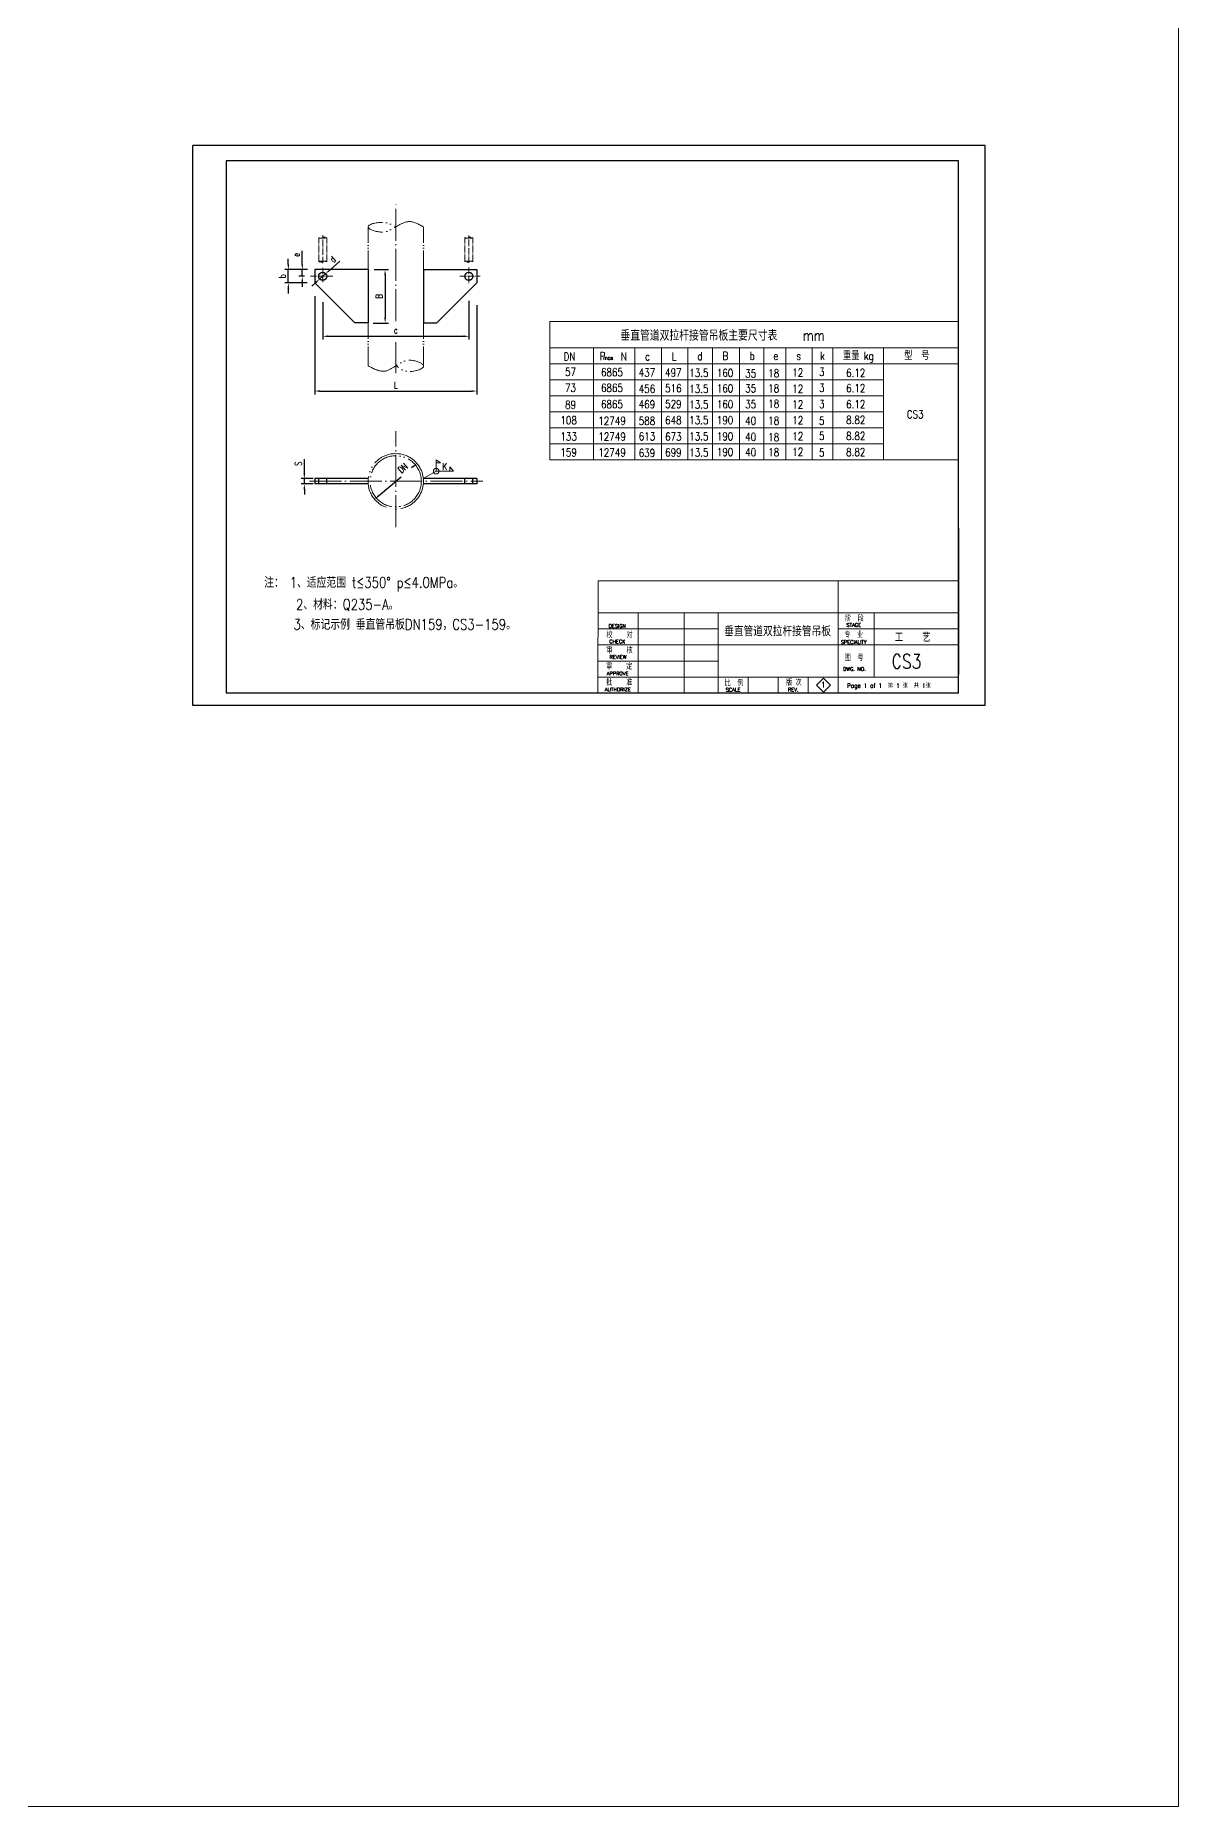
# Model space of a CAD drawing. Header units: millimetres. Extents: x 1954 to 4851, y 1164 to 2522.
# Drawn here: x 3418 to 3846, y 1164 to 1828 of the extents above; entities that cross this region are included whole.
import ezdxf
from ezdxf.enums import TextEntityAlignment as Align

# ---------------------------------------------------------------- set-up
doc = ezdxf.new("R2010")
doc.units = ezdxf.units.MM
doc.linetypes.add('ACAD_ISO04W100', pattern=[30, 24, -3, 0, -3])
doc.linetypes.add('ACAD_ISO05W100', pattern=[33, 24, -3, 0, -3, 0, -3])
for name, color, linetype in [('11', 7, 'Continuous'), ('5', 2, 'Continuous'), ('LAYER1', 7, 'Continuous'), ('R', 7, 'Continuous'), ('TK2', 5, 'Continuous'), ('TQ', 6, 'Continuous')]:
    doc.layers.add(name, color=color, linetype=linetype)
doc.styles.add('HZDX', font='romans.shx', dxfattribs={"width": 0.75, "bigfont": 'HZDX.shx'})
doc.styles.add('STK', font='romand', dxfattribs={"width": 0.9, "bigfont": 'stk'})
doc.dimstyles.new('ISO-25', dxfattribs={"dimtxt": 2.5, "dimasz": 2, "dimexe": 1.25, "dimexo": 0.625, "dimgap": 1, "dimtad": 1, "dimdsep": 46, "dimtxsty": 'HZDX', "dimcen": 2.5, "dimadec": 0, "dimazin": 0, "dimtfac": 1, "dimtmove": 0, "dimatfit": 3, "dimfxl": 1, "dimarcsym": 0})

# ---------------------------------------------------------------- blocks, each defined once
blk = doc.blocks.new('*D111')
at = {"layer": 'DEFPOINTS', "color": 0, "lineweight": 13}
for p in [(3525.4, 1728.91), (3580.2, 1729.36), (3580.2, 1715.43)]:
    blk.add_point(p, dxfattribs=at)
at = {"layer": 'R', "color": 0, "lineweight": -2}
for p, q in [((3525.4, 1728.28), (3525.4, 1714.18)), ((3580.2, 1728.74), (3580.2, 1714.18)), ((3527.4, 1715.43), (3578.2, 1715.43))]:
    blk.add_line(p, q, dxfattribs=at)
at = {"layer": 'R', "color": 0, "lineweight": 13}
for points in [[(3527.4, 1715.77), (3527.4, 1715.1), (3525.4, 1715.43)], [(3578.2, 1715.77), (3578.2, 1715.1), (3580.2, 1715.43)]]:
    blk.add_solid(points, dxfattribs=at)
at = {"layer": 'R', "color": 0, "lineweight": 13, "insert": (3552.8, 1717.68), "char_height": 2.5, "attachment_point": 5, "style": 'HZDX'}
blk.add_mtext('c', dxfattribs=at)
blk = doc.blocks.new('*D112')
at = {"layer": 'DEFPOINTS', "color": 0, "lineweight": 13}
for p in [(3544.1, 1740.41), (3543.65, 1720.41), (3548.8, 1720.41)]:
    blk.add_point(p, dxfattribs=at)
at = {"layer": 'R', "color": 0, "lineweight": -2}
for p, q in [((3544.73, 1740.41), (3550.05, 1740.41)), ((3548.8, 1738.41), (3548.8, 1722.41)), ((3544.27, 1720.41), (3550.05, 1720.41))]:
    blk.add_line(p, q, dxfattribs=at)
at = {"layer": 'R', "color": 0, "lineweight": 13}
for points in [[(3548.46, 1738.41), (3549.13, 1738.41), (3548.8, 1740.41)], [(3548.46, 1722.41), (3549.13, 1722.41), (3548.8, 1720.41)]]:
    blk.add_solid(points, dxfattribs=at)
at = {"layer": 'R', "color": 0, "lineweight": 13, "insert": (3546.55, 1730.41), "char_height": 2.5, "attachment_point": 5, "rotation": 90, "style": 'HZDX'}
blk.add_mtext('B', dxfattribs=at)
blk = doc.blocks.new('*D113')
at = {"layer": 'DEFPOINTS', "color": 0, "lineweight": 13}
for p in [(3522.4, 1731.04), (3583.2, 1727.69), (3583.2, 1694.89)]:
    blk.add_point(p, dxfattribs=at)
at = {"layer": 'R', "color": 0, "lineweight": -2}
for p, q in [((3522.4, 1730.41), (3522.4, 1693.64)), ((3583.2, 1727.07), (3583.2, 1693.64)), ((3524.4, 1694.89), (3581.2, 1694.89))]:
    blk.add_line(p, q, dxfattribs=at)
at = {"layer": 'R', "color": 0, "lineweight": 13}
for points in [[(3524.4, 1695.22), (3524.4, 1694.55), (3522.4, 1694.89)], [(3581.2, 1695.22), (3581.2, 1694.55), (3583.2, 1694.89)]]:
    blk.add_solid(points, dxfattribs=at)
at = {"layer": 'R', "color": 0, "lineweight": 13, "insert": (3552.8, 1697.14), "char_height": 2.5, "attachment_point": 5, "style": 'HZDX'}
blk.add_mtext('L', dxfattribs=at)
blk = doc.blocks.new('*D114')
at = {"layer": 'DEFPOINTS', "color": 0, "lineweight": 13}
for p in [(3517.76, 1740.41), (3517.76, 1740.41), (3519.14, 1737.91)]:
    blk.add_point(p, dxfattribs=at)
at = {"layer": 'R', "color": 0, "lineweight": -2}
for p, q in [((3517.76, 1742.41), (3517.76, 1747.49)), ((3517.14, 1740.41), (3516.51, 1740.41)), ((3517.76, 1737.91), (3517.76, 1740.41)), ((3518.52, 1737.91), (3516.51, 1737.91)), ((3517.76, 1735.91), (3517.76, 1733.91))]:
    blk.add_line(p, q, dxfattribs=at)
at = {"layer": 'R', "color": 0, "lineweight": 13}
for points in [[(3517.43, 1742.41), (3518.09, 1742.41), (3517.76, 1740.41)], [(3517.43, 1735.91), (3518.09, 1735.91), (3517.76, 1737.91)]]:
    blk.add_solid(points, dxfattribs=at)
at = {"layer": 'R', "color": 0, "lineweight": 13, "insert": (3515.51, 1745.95), "char_height": 2.5, "attachment_point": 5, "rotation": 90, "style": 'HZDX'}
blk.add_mtext('e', dxfattribs=at)
blk = doc.blocks.new('*D115')
at = {"layer": 'DEFPOINTS', "color": 0, "lineweight": 13}
for p in [(3512.52, 1740.41), (3520.37, 1740.41), (3520.19, 1735.41)]:
    blk.add_point(p, dxfattribs=at)
at = {"layer": 'R', "color": 0, "lineweight": -2}
for p, q in [((3519.75, 1740.41), (3511.27, 1740.41)), ((3512.52, 1742.41), (3512.52, 1744.41)), ((3512.52, 1735.41), (3512.52, 1740.41)), ((3519.56, 1735.41), (3511.27, 1735.41)), ((3512.52, 1733.41), (3512.52, 1731.41))]:
    blk.add_line(p, q, dxfattribs=at)
at = {"layer": 'R', "color": 0, "lineweight": 13}
for points in [[(3512.19, 1742.41), (3512.86, 1742.41), (3512.52, 1740.41)], [(3512.19, 1733.41), (3512.86, 1733.41), (3512.52, 1735.41)]]:
    blk.add_solid(points, dxfattribs=at)
at = {"layer": 'R', "color": 0, "lineweight": 13, "insert": (3510.27, 1737.91), "char_height": 2.5, "attachment_point": 5, "rotation": 90, "style": 'HZDX'}
blk.add_mtext('b', dxfattribs=at)
blk = doc.blocks.new('*D116')
at = {"layer": 'DEFPOINTS', "color": 0, "lineweight": 13}
for p in [(3524.28, 1736.92), (3526.52, 1738.91)]:
    blk.add_point(p, dxfattribs=at)
at = {"layer": 'R', "color": 0, "lineweight": -2}
for p, q in [((3531.81, 1743.6), (3528.02, 1740.24)), ((3522.78, 1735.59), (3521.29, 1734.26)), ((3524.28, 1736.92), (3526.52, 1738.91))]:
    blk.add_line(p, q, dxfattribs=at)
at = {"layer": 'R', "color": 0, "lineweight": 13}
for points in [[(3527.8, 1740.49), (3528.24, 1739.99), (3526.52, 1738.91)], [(3522.56, 1735.84), (3523, 1735.34), (3524.28, 1736.92)]]:
    blk.add_solid(points, dxfattribs=at)
at = {"layer": 'R', "color": 0, "lineweight": 13, "insert": (3529.17, 1744.27), "char_height": 2.5, "attachment_point": 5, "rotation": 41.58444, "style": 'HZDX'}
blk.add_mtext('d', dxfattribs=at)
blk = doc.blocks.new('*D117')
at = {"layer": 'DEFPOINTS', "color": 0, "lineweight": 13}
for p in [(3560.73, 1667.76), (3544.84, 1654.34)]:
    blk.add_point(p, dxfattribs=at)
at = {"layer": 'R', "color": 0, "lineweight": -2}
for p, q in [((3546.37, 1655.63), (3554.81, 1662.75)), ((3559.21, 1666.47), (3558.72, 1666.06))]:
    blk.add_line(p, q, dxfattribs=at)
at = {"layer": 'R', "color": 0, "lineweight": 13}
for points in [[(3558.99, 1666.72), (3559.42, 1666.21), (3560.73, 1667.76)], [(3546.15, 1655.89), (3546.58, 1655.38), (3544.84, 1654.34)]]:
    blk.add_solid(points, dxfattribs=at)
at = {"layer": 'R', "color": 0, "lineweight": 13, "insert": (3555.43, 1665.98), "char_height": 2.5, "attachment_point": 5, "rotation": 40.16007, "style": 'HZDX'}
blk.add_mtext('DN', dxfattribs=at)
blk = doc.blocks.new('*D118')
at = {"layer": 'DEFPOINTS', "color": 0, "lineweight": 13}
for p in [(3518.52, 1662.05), (3522.4, 1662.05), (3522.4, 1660.05)]:
    blk.add_point(p, dxfattribs=at)
at = {"layer": 'R', "color": 0, "lineweight": -2}
for p, q in [((3518.52, 1664.05), (3518.52, 1669.3)), ((3521.77, 1662.05), (3517.27, 1662.05)), ((3518.52, 1660.05), (3518.52, 1662.05)), ((3521.77, 1660.05), (3517.27, 1660.05)), ((3518.52, 1658.05), (3518.52, 1656.05))]:
    blk.add_line(p, q, dxfattribs=at)
at = {"layer": 'R', "color": 0, "lineweight": 13}
for points in [[(3518.18, 1664.05), (3518.85, 1664.05), (3518.52, 1662.05)], [(3518.18, 1658.05), (3518.85, 1658.05), (3518.52, 1660.05)]]:
    blk.add_solid(points, dxfattribs=at)
at = {"layer": 'R', "color": 0, "lineweight": 13, "insert": (3516.27, 1667.67), "char_height": 2.5, "attachment_point": 5, "rotation": 90, "style": 'HZDX'}
blk.add_mtext('S', dxfattribs=at)

msp = doc.modelspace()

# ---------------------------------------------------------------- linework, layer by layer
at = {"layer": '5', "lineweight": 18}
for p, q in [((3628.606, 1623.7, 3.698), (3628.598, 1581.659, 3.698)), ((3763.739, 1623.7, 3.698), (3628.606, 1623.7, 3.698))]:
    msp.add_line(p, q, dxfattribs=at)
at = {"layer": 'LAYER1'}
for p, q in [((3763.739, 1643.46, 3.698), (3763.739, 1588.611, 3.698)), ((3763.739, 1581.659, 3.698), (3613.191, 1581.659, 3.698))]:
    msp.add_line(p, q, dxfattribs=at)
at = {"layer": 'LAYER1', "lineweight": 18}
for p, q in [((3643.62, 1581.659, 3.698), (3643.62, 1611.688, 3.698)), ((3660.887, 1581.659, 3.698), (3660.887, 1611.688, 3.698)), ((3732.147, 1587.665, 3.698), (3732.147, 1611.688, 3.698)), ((3763.739, 1605.683, 3.698), (3718.692, 1605.683, 3.698)), ((3738.214, 1599.677, 3.698), (3628.601, 1599.677, 3.698)), ((3763.739, 1599.677, 3.698), (3738.214, 1599.677, 3.698)), ((3738.214, 1587.665, 3.698), (3628.599, 1587.665, 3.698)), ((3673.646, 1593.671, 3.698), (3628.6, 1593.671, 3.698)), ((3684.905, 1581.659, 3.698), (3684.905, 1587.665, 3.698)), ((3696.166, 1581.659, 3.698), (3696.166, 1587.665, 3.698)), ((3707.427, 1581.659, 3.698), (3707.427, 1587.665, 3.698)), ((3763.739, 1587.665, 3.698), (3738.214, 1587.665, 3.698)), ((3713.172, 1587.225, 3.698), (3710.544, 1584.598, 3.698)), ((3710.544, 1584.598, 3.698), (3713.172, 1581.97, 3.698)), ((3715.799, 1584.598, 3.698), (3713.172, 1587.225, 3.698)), ((3713.172, 1581.97, 3.698), (3715.799, 1584.598, 3.698))]:
    msp.add_line(p, q, dxfattribs=at)
at = {"layer": 'R', "linetype": 'ACAD_ISO04W100', "lineweight": 13, "ltscale": 0.5}
for p, q in [((3552.799, 1721.06), (3552.799, 1765.032)), ((3552.791, 1713.243), (3552.787, 1701.602)), ((3552.787, 1643.912), (3552.787, 1679.887)), ((3520.502, 1661.049), (3585.47, 1661.049))]:
    msp.add_line(p, q, dxfattribs=at)
at = {"layer": 'R', "linetype": 'ACAD_ISO04W100', "lineweight": 13, "ltscale": 0.1}
for p, q in [((3525.415, 1742.848), (3525.415, 1753.284)), ((3580.181, 1743.005), (3580.181, 1753.265)), ((3525.399, 1741.072), (3525.399, 1735.713)), ((3580.199, 1741.209), (3580.199, 1735.044)), ((3529.154, 1737.914), (3520.849, 1737.914)), ((3576.851, 1737.914), (3584.483, 1737.914))]:
    msp.add_line(p, q, dxfattribs=at)
at = {"layer": 'R', "linetype": 'ACAD_ISO05W100', "lineweight": 13, "ltscale": 0.3}
for p, q in [((3542.399, 1740.414), (3542.399, 1756.482)), ((3563.199, 1740.414), (3563.199, 1756.449)), ((3542.399, 1704.38), (3542.399, 1720.414)), ((3563.199, 1704.38), (3563.199, 1720.414))]:
    msp.add_line(p, q, dxfattribs=at)
at = {"layer": 'R', "color": 5, "linetype": 'ACAD_ISO05W100', "lineweight": 13, "ltscale": 0.1}
for p, q in [((3523.899, 1743.399), (3523.899, 1752.434)), ((3526.899, 1743.399), (3526.899, 1752.434)), ((3578.699, 1743.399), (3578.699, 1752.434)), ((3581.699, 1743.399), (3581.699, 1752.434))]:
    msp.add_line(p, q, dxfattribs=at)
at = {"layer": 'R', "color": 3}
for p, q in [((3542.399, 1740.414), (3522.399, 1740.414)), ((3522.399, 1740.414), (3522.399, 1735.414)), ((3542.399, 1740.414), (3542.399, 1720.414)), ((3563.199, 1740.414), (3583.199, 1740.414)), ((3563.199, 1740.414), (3563.199, 1720.414)), ((3583.199, 1740.414), (3583.199, 1735.414)), ((3537.399, 1720.414), (3522.399, 1735.414)), ((3568.199, 1720.414), (3583.199, 1735.414)), ((3542.399, 1720.414), (3537.399, 1720.414)), ((3563.199, 1720.414), (3568.199, 1720.414)), ((3522.399, 1662.049), (3522.399, 1660.049)), ((3542.435, 1662.049), (3522.399, 1662.049)), ((3523.899, 1660.049), (3523.899, 1662.049)), ((3526.899, 1660.049), (3526.899, 1662.049)), ((3583.199, 1662.049), (3563.139, 1662.049)), ((3578.699, 1660.049), (3578.699, 1662.049)), ((3581.699, 1660.049), (3581.699, 1662.049)), ((3583.199, 1662.049), (3583.199, 1660.049)), ((3542.435, 1660.049), (3522.399, 1660.049)), ((3583.199, 1660.049), (3563.139, 1660.049))]:
    msp.add_line(p, q, dxfattribs=at)
at = {"layer": 'R', "color": 4, "lineweight": 13}
for p, q in [((3610.605, 1720.936, 3.527), (3763.739, 1720.936, 3.527)), ((3610.605, 1669.069, 2.507), (3610.605, 1720.936, 3.527)), ((3610.605, 1711.069, 2.507), (3763.739, 1711.069, 3.475)), ((3610.605, 1705.059, 3.295), (3763.739, 1705.068, 3.515)), ((3610.605, 1687.069, 2.507), (3626.966, 1687.069, 2.61)), ((3626.966, 1687.069, 2.61), (3674.547, 1687.069, 2.911)), ((3674.547, 1687.069, 2.911), (3716.618, 1687.069, 2.777)), ((3716.618, 1687.069, 2.802), (3735.576, 1687.069, 3.073)), ((3610.605, 1669.069, 2.507), (3763.739, 1669.069, 3.698))]:
    msp.add_line(p, q, dxfattribs=at)
at = {"layer": 'R', "lineweight": 13}
for p, q in [((3626.966, 1669.069, 2.785), (3626.966, 1711.069, 2.645)), ((3642.388, 1711.069, 2.708), (3642.388, 1669.069, 2.848)), ((3652.396, 1711.069, 2.802), (3652.396, 1669.069, 2.802)), ((3662.306, 1711.069, 2.802), (3662.306, 1669.069, 2.802)), ((3671.543, 1711.069, 2.802), (3671.543, 1669.069, 2.802)), ((3681.647, 1711.069, 2.802), (3681.647, 1669.069, 2.802)), ((3690.741, 1711.069, 2.802), (3690.741, 1669.069, 2.802)), ((3699.071, 1711.069, 2.802), (3699.071, 1669.069, 2.802)), ((3708.931, 1711.069, 2.802), (3708.931, 1669.069, 2.802)), ((3716.618, 1711.069, 2.802), (3716.619, 1669.069, 2.802)), ((3735.576, 1711.069, 3.256), (3735.576, 1669.069, 3.295)), ((3610.605, 1699.069, 2.507), (3652.396, 1699.068, 2.817)), ((3652.396, 1699.068, 2.817), (3716.618, 1699.069, 2.796)), ((3716.618, 1699.068, 2.802), (3735.576, 1699.069, 3.268)), ((3610.605, 1693.069, 2.507), (3626.966, 1693.069, 2.61)), ((3626.966, 1693.069, 2.61), (3652.396, 1693.069, 2.841)), ((3652.396, 1693.069, 2.841), (3735.576, 1693.069, 2.771)), ((3610.605, 1681.069, 2.507), (3652.396, 1681.069, 2.771)), ((3652.396, 1681.069, 2.771), (3735.576, 1681.069, 3.297)), ((3610.605, 1675.065, 2.857), (3652.396, 1675.065, 2.802)), ((3652.396, 1675.066, 3.031), (3716.619, 1675.067, 3.297)), ((3716.619, 1675.067, 2.802), (3735.576, 1675.068, 3.29)), ((3542.387, 1661.049), (3542.387, 1662.049))]:
    msp.add_line(p, q, dxfattribs=at)
at = {"layer": 'R', "color": 2, "lineweight": 13}
for p, q in [((3567.948, 1664.869), (3567.948, 1669.093)), ((3567.948, 1669.093), (3569.551, 1667.922)), ((3569.551, 1667.922), (3567.948, 1667.922)), ((3563.051, 1662.042), (3567.948, 1664.869)), ((3567.948, 1664.869), (3574.413, 1664.869)), ((3573.006, 1666.448), (3573.006, 1664.869)), ((3574.413, 1664.869), (3573.006, 1666.448))]:
    msp.add_line(p, q, dxfattribs=at)
at = {"layer": 'R', "lineweight": 13}
msp.add_lwpolyline([(1954.235, 2521.564), (3846.243, 2521.564), (3846.243, 1164.128), (1954.235, 1164.128)], close=True, dxfattribs=at)
at = {"layer": 'R', "color": 4}
for centre in [(3525.399, 1737.914), (3580.199, 1737.914)]:
    msp.add_circle(centre, 1.5, dxfattribs=at)
at = {"layer": 'R', "linetype": 'ACAD_ISO05W100', "lineweight": 13, "ltscale": 0.5}
msp.add_circle((3552.787, 1661.049), 9.6, dxfattribs=at)
at = {"layer": 'R', "color": 2, "lineweight": 13}
msp.add_circle((3567.948, 1664.869), 1.055, dxfattribs=at)
at = {"layer": 'R', "linetype": 'ACAD_ISO05W100', "lineweight": 13, "ltscale": 0.6}
msp.add_arc((3552.787, 1661.049), 10.4, 60, 300, dxfattribs=at)
at = {"layer": 'R', "linetype": 'ACAD_ISO05W100', "lineweight": 13}
msp.add_arc((3552.787, 1661.049), 10.4, 300, 60, dxfattribs=at)
at = {"layer": 'R', "linetype": 'ACAD_ISO05W100', "lineweight": 13, "ltscale": 0.5}
for points in [[(3563.199, 1756.449), (3557.626, 1758.433), (3552.834, 1756.449), (3547.072, 1754.506), (3542.399, 1756.449), (3547.632, 1758.152), (3552.799, 1756.449)], [(3542.399, 1704.38), (3548.916, 1702.39), (3552.799, 1704.38), (3559.019, 1706.379), (3563.199, 1704.38), (3556.795, 1702.297), (3552.799, 1704.604)]]:
    msp.add_spline(points, degree=3, dxfattribs=at)
at = {"layer": 'R', "color": 5, "linetype": 'ACAD_ISO05W100', "lineweight": 13, "ltscale": 0.1}
for points in [[(3523.899, 1752.434), (3524.67, 1752.163), (3525.399, 1752.434), (3526.124, 1752.635), (3526.899, 1752.434), (3526.072, 1752.261), (3525.415, 1752.434)], [(3578.699, 1752.434), (3579.47, 1752.163), (3580.199, 1752.434), (3580.924, 1752.635), (3581.699, 1752.434), (3580.872, 1752.261), (3580.215, 1752.434)], [(3526.899, 1743.399), (3526.144, 1743.589), (3525.399, 1743.399), (3524.555, 1743.163), (3523.899, 1743.399), (3524.661, 1743.601), (3525.399, 1743.399)], [(3581.699, 1743.399), (3580.944, 1743.589), (3580.199, 1743.399), (3579.355, 1743.163), (3578.699, 1743.399), (3579.461, 1743.601), (3580.199, 1743.399)]]:
    msp.add_spline(points, degree=3, dxfattribs=at)
at = {"layer": 'TK2', "color": 7, "lineweight": 18}
for p, q in [((3718.695, 1623.7, 3.698), (3718.688, 1581.643, 3.698)), ((3763.739, 1611.688, 3.698), (3628.606, 1611.688, 3.698)), ((3673.649, 1611.688, 3.698), (3673.644, 1581.651, 3.698)), ((3673.648, 1605.683, 3.698), (3628.602, 1605.683, 3.698))]:
    msp.add_line(p, q, dxfattribs=at)
at = {"layer": 'TQ', "color": 3}
for p, q in [((3476.739, 1577.024, 3.698), (3476.739, 1787.024, 3.698)), ((3773.739, 1787.024, 3.698), (3476.739, 1787.024, 3.698)), ((3773.739, 1577.024, 3.698), (3773.739, 1787.024, 3.698)), ((3773.739, 1577.024, 3.698), (3476.739, 1577.024, 3.698))]:
    msp.add_line(p, q, dxfattribs=at)
at = {"layer": 'TQ'}
for p, q in [((3489.239, 1781.251, 3.698), (3489.239, 1581.659, 3.698)), ((3763.739, 1781.251, 3.698), (3489.239, 1781.251, 3.698))]:
    msp.add_line(p, q, dxfattribs=at)
at = {"layer": 'TQ', "color": 6}
for q in [(3763.739, 1781.251, 3.698), (3489.239, 1581.659, 3.698)]:
    msp.add_line((3763.739, 1581.659, 3.698), q, dxfattribs=at)

# ---------------------------------------------------------------- texts
at = {"layer": '11', "lineweight": 18, "style": 'HZDX'}
for s, height, p in [('DESIGN', 1.3555, (3632.62, 1606.112, 3.698)), ('STAGE', 1.3555, (3721.758, 1606.502, 3.698)), ('CHECK', 1.3555, (3632.851, 1600.273, 3.698)), ('SPECIALITY', 1.3555, (3719.655, 1600.081, 3.698)), ('REVIEW', 1.3555, (3632.945, 1594.481, 3.698)), ('APPROVE', 1.3555, (3631.889, 1588.31, 3.698)), ('DWG. NO.', 1.3555, (3720.48, 1589.992, 3.698)), ('AUTHORIZE', 1.3555, (3631.154, 1582.304, 3.698)), ('SCALE', 1.3555, (3676.49, 1582.226, 3.698)), ('REV.', 1.3555, (3699.842, 1582.241, 3.698)), ('Page 1 of 1  第 1 张  共 1张', 1.564, (3721.953, 1583.671, 3.698))]:
    msp.add_text(s, height=height, dxfattribs=at).set_placement(p)
at = {"layer": '11', "lineweight": 18, "style": 'HZDX', "width": 0.8}
for s, p in [('阶  段', (3721.229, 1608.524, 3.698)), ('校    对', (3631.761, 1602.306, 3.698)), ('专  业', (3720.987, 1602.379, 3.698)), ('审    核', (3631.714, 1596.513, 3.698)), ('图  号', (3721.111, 1593.725, 3.698)), ('审    定', (3631.609, 1590.506, 3.698)), ('批    准', (3631.609, 1584.501, 3.698)), ('比  例 ', (3676.103, 1584.286, 3.698)), ('版 次', (3699.151, 1584.466, 3.698))]:
    msp.add_text(s, height=2.2105, dxfattribs=at).set_placement(p)
at = {"layer": '11', "lineweight": 18, "style": 'STK', "width": 0.9}
msp.add_text('1', height=2.106, dxfattribs=at).set_placement((3713.078, 1584.754, 3.698), align=Align.MIDDLE)
at = {"layer": 'LAYER1', "lineweight": 18, "style": 'HZDX', "width": 0.8}
msp.add_text('工    艺', height=3, dxfattribs=at).set_placement((3739.872, 1600.902, 3.698))
at = {"layer": 'R', "lineweight": 18, "style": 'HZDX', "width": 0.8}
for s, height, p in [('垂直管道双拉杆接管吊板主要尺寸表    mm', 4, (3636.973, 1713.777, 3.017)), ('DN ', 3, (3615.712, 1706.302, 2.837)), ('P', 3, (3629.235, 1706.497, 6.535)), ('max', 1.5, (3630.539, 1706.625, 6.535)), ('N ', 3, (3637.137, 1706.302, 2.837)), ('c', 3, (3646.243, 1706.369, 2.837)), ('L', 3, (3656.296, 1706.302, 2.837)), ('d', 3, (3665.86, 1706.497, 6.495)), ('B', 3, (3675.292, 1706.578, 2.837)), ('b', 3, (3685.428, 1706.577, 3.029)), ('e', 3, (3694.316, 1706.578, 2.837)), ('s', 3, (3702.954, 1706.578, 2.837)), ('k', 3, (3711.891, 1706.578, 2.837)), ('重量 kg', 3, (3720.396, 1706.578, 2.837)), ('型  号', 3, (3743.367, 1706.578, 2.837)), ('57', 3, (3616.26, 1700.564, 2.837)), ('6865', 3, (3629.723, 1700.442, 2.837)), ('437', 3, (3643.876, 1700.296, 2.837)), ('497', 3, (3653.758, 1700.308, 5.666)), ('13.5', 3, (3662.806, 1700.17, 2.837)), ('160', 3, (3673.145, 1700.17, 2.837)), ('35', 3, (3683.771, 1699.983, 2.809)), ('18', 3, (3692.41, 1700.081, 2.809)), ('12', 3, (3701.439, 1700.318, 2.809)), ('3', 3, (3711.443, 1700.541, 2.837)), ('6.12', 3, (3721.624, 1700.229, 5.844)), ('73', 3, (3616.26, 1694.626, 2.837)), ('6865', 3, (3629.723, 1694.576, 2.837)), ('456', 3, (3643.876, 1694.21, 2.837)), ('516', 3, (3653.776, 1694.463, 2.837)), ('13.5', 3, (3662.806, 1694.205, 2.837)), ('160', 3, (3673.145, 1694.4, 2.837)), ('35', 3, (3683.771, 1694.408, 2.809)), ('18', 3, (3692.41, 1694.408, 2.809)), ('12', 3, (3701.439, 1694.255, 2.809)), ('3', 3, (3711.443, 1694.575, 2.837)), ('6.12', 3, (3721.624, 1694.482, 5.844)), ('89', 3, (3616.26, 1688.27, 2.837)), ('6865', 3, (3629.723, 1688.444, 2.837)), ('469', 3, (3643.876, 1688.428, 2.837)), ('529', 3, (3653.776, 1688.524, 2.837)), ('13.5', 3, (3662.806, 1688.337, 2.837)), ('160', 3, (3673.145, 1688.435, 2.837)), ('35', 3, (3683.771, 1688.443, 2.809)), ('18', 3, (3692.41, 1688.638, 2.809)), ('12', 3, (3701.439, 1688.387, 2.809)), ('3', 3, (3711.443, 1688.512, 2.837)), ('6.12', 3, (3721.624, 1688.461, 5.844)), ('CS3', 3, (3744.389, 1684.661, 2.809)), ('108', 3, (3614.515, 1682.416, 2.837)), ('12749', 3, (3628.736, 1682.228, 5.574)), ('588', 3, (3643.876, 1682.189, 2.837)), ('648', 3, (3653.776, 1682.472, 2.837)), ('13.5', 3, (3662.806, 1682.469, 2.837)), ('190', 3, (3673.145, 1682.469, 2.837)), ('40', 3, (3683.771, 1682.282, 2.809)), ('18', 3, (3692.41, 1682.282, 2.809)), ('12', 3, (3701.439, 1682.422, 2.809)), ('5', 3, (3711.443, 1682.253, 2.837)), ('8.82', 3, (3721.624, 1682.577, 5.844)), ('133', 3, (3614.515, 1676.357, 2.837)), ('12749', 3, (3628.736, 1676.299, 5.574)), ('613', 3, (3643.876, 1676.407, 2.837)), ('673', 3, (3653.776, 1676.305, 2.837)), ('13.5', 3, (3662.806, 1676.406, 2.837)), ('190', 3, (3673.145, 1676.406, 2.837)), ('40', 3, (3683.771, 1676.218, 2.809)), ('18', 3, (3692.41, 1676.12, 2.809)), ('12', 3, (3701.439, 1676.456, 2.809)), ('12', 3, (3701.439, 1670.588, 2.809)), ('5', 3, (3711.443, 1676.581, 2.837)), ('8.82', 3, (3721.624, 1676.557, 5.844)), ('159', 3, (3614.515, 1670.396, 2.837)), ('12749', 3, (3628.736, 1670.369, 5.574)), ('639', 3, (3643.876, 1670.168, 2.837)), ('699', 3, (3653.776, 1670.367, 2.837)), ('13.5', 3, (3662.806, 1670.342, 2.837)), ('190', 3, (3673.145, 1670.538, 2.837)), ('40', 3, (3683.771, 1670.448, 2.809)), ('18', 3, (3692.41, 1670.448, 2.809)), ('5', 3, (3711.443, 1670.322, 2.837)), ('8.82', 3, (3721.624, 1670.536, 5.844)), ('注： 1、适应范围 t≤350%%d p≤4.0MPa。', 4, (3503.464, 1621.116)), ('     2、材料：Q235-A。', 4, (3503.464, 1612.882)), ('  3、标记示例 垂直管吊板DN159，CS3-159。', 4, (3510.08, 1605.388)), ('垂直管道双拉杆接管吊板', 3.5, (3675.902, 1602.998, 3.188)), ('CS3', 5.3377, (3738.684, 1590.863))]:
    msp.add_text(s, height=height, dxfattribs=at).set_placement(p)
at = {"layer": 'R', "color": 2, "lineweight": 13, "style": 'HZDX', "width": 0.8}
msp.add_text('K', height=2.5, dxfattribs=at).set_placement((3570.253, 1665.327, 3.008))

# ---------------------------------------------------------------- dimensions: what is measured, and where the dimension line sits
at = {"layer": 'R', "color": 2, "lineweight": 13}
for base, p1, p2, text, picture, middle in [((3517.76, 1740.414), (3519.142, 1737.914), (3517.76, 1740.414), 'e', '*D114', (3515.51, 1745.95)), ((3512.524, 1740.414), (3520.186, 1735.414), (3520.373, 1740.414), 'b', '*D115', (3510.274, 1737.914)), ((3548.795, 1720.414), (3544.1, 1740.414), (3543.649, 1720.414), 'B', '*D112', (3546.545, 1730.414)), ((3518.517, 1662.049), (3522.399, 1660.049), (3522.399, 1662.049), 'S', '*D118', (3516.267, 1667.674))]:
    dim = msp.add_linear_dim(base=base, p1=p1, p2=p2, angle=90, text=text, dimstyle='ISO-25', dxfattribs=at)
    dim.commit()
    dim.dimension.update_dxf_attribs({"geometry": picture, "text_midpoint": middle})
dim = msp.add_diameter_dim_2p(p1=(3524.277, 1736.919), p2=(3526.521, 1738.91), text='d', dimstyle='ISO-25', dxfattribs=at)
dim.commit()
dim.dimension.update_dxf_attribs({"geometry": '*D116', "text_midpoint": (3529.168, 1744.267)})
for base, p1, p2, text, picture, middle in [((3583.199, 1694.888), (3522.399, 1731.036), (3583.199, 1727.692), 'L', '*D113', (3552.799, 1697.138)), ((3580.199, 1715.432), (3525.399, 1728.908), (3580.199, 1729.364), 'c', '*D111', (3552.799, 1717.682))]:
    dim = msp.add_linear_dim(base=base, p1=p1, p2=p2, text=text, dimstyle='ISO-25', dxfattribs=at)
    dim.commit()
    dim.dimension.update_dxf_attribs({"geometry": picture, "text_midpoint": middle})
dim = msp.add_diameter_dim_2p(p1=(3544.839, 1654.341), p2=(3560.735, 1667.756), text='DN', dimstyle='ISO-25', override={"dimtmove": 2}, dxfattribs=at)
dim.commit()
dim.dimension.update_dxf_attribs({"geometry": '*D117', "text_midpoint": (3555.433, 1665.985), "dimtype": 163})

doc.saveas('drawing.dxf')
